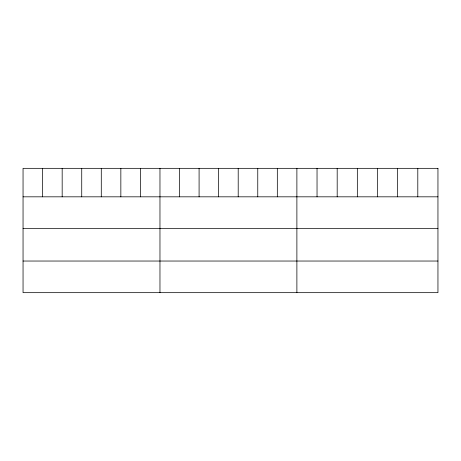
<?xml version="1.0" encoding="UTF-8"?>
<svg xmlns="http://www.w3.org/2000/svg" width="461" height="461" viewBox="0 0 461 461"><rect width="100%" height="100%" fill="white"/><g stroke="black" fill="none" stroke-linecap="round" stroke-linejoin="round"><path stroke-width="0.69" d="M23.05 196.824L437.95 196.824M23.05 228.449L437.95 228.449M23.05 261.035L437.95 261.035M417.799 168.334L417.799 196.824M397.647 168.334L397.647 196.824M377.496 168.334L377.496 196.824M357.338 168.334L357.338 196.824M337.187 168.334L337.187 196.824M317.035 168.334L317.035 196.824M296.884 168.334L296.884 292.666M277.326 168.334L277.326 196.824M257.762 168.334L257.762 196.824M238.204 168.334L238.204 196.824M218.647 168.334L218.647 196.824M199.089 168.334L199.089 196.824M179.525 168.334L179.525 196.824M159.967 168.334L159.967 292.666M140.409 168.334L140.409 196.824M120.845 168.334L120.845 196.824M101.287 168.334L101.287 196.824M81.73 168.334L81.73 196.824M62.172 168.334L62.172 196.824M42.608 168.334L42.608 196.824M437.95 168.334L23.05 168.334L23.05 292.666L437.95 292.666L437.95 168.334"/></g></svg>
